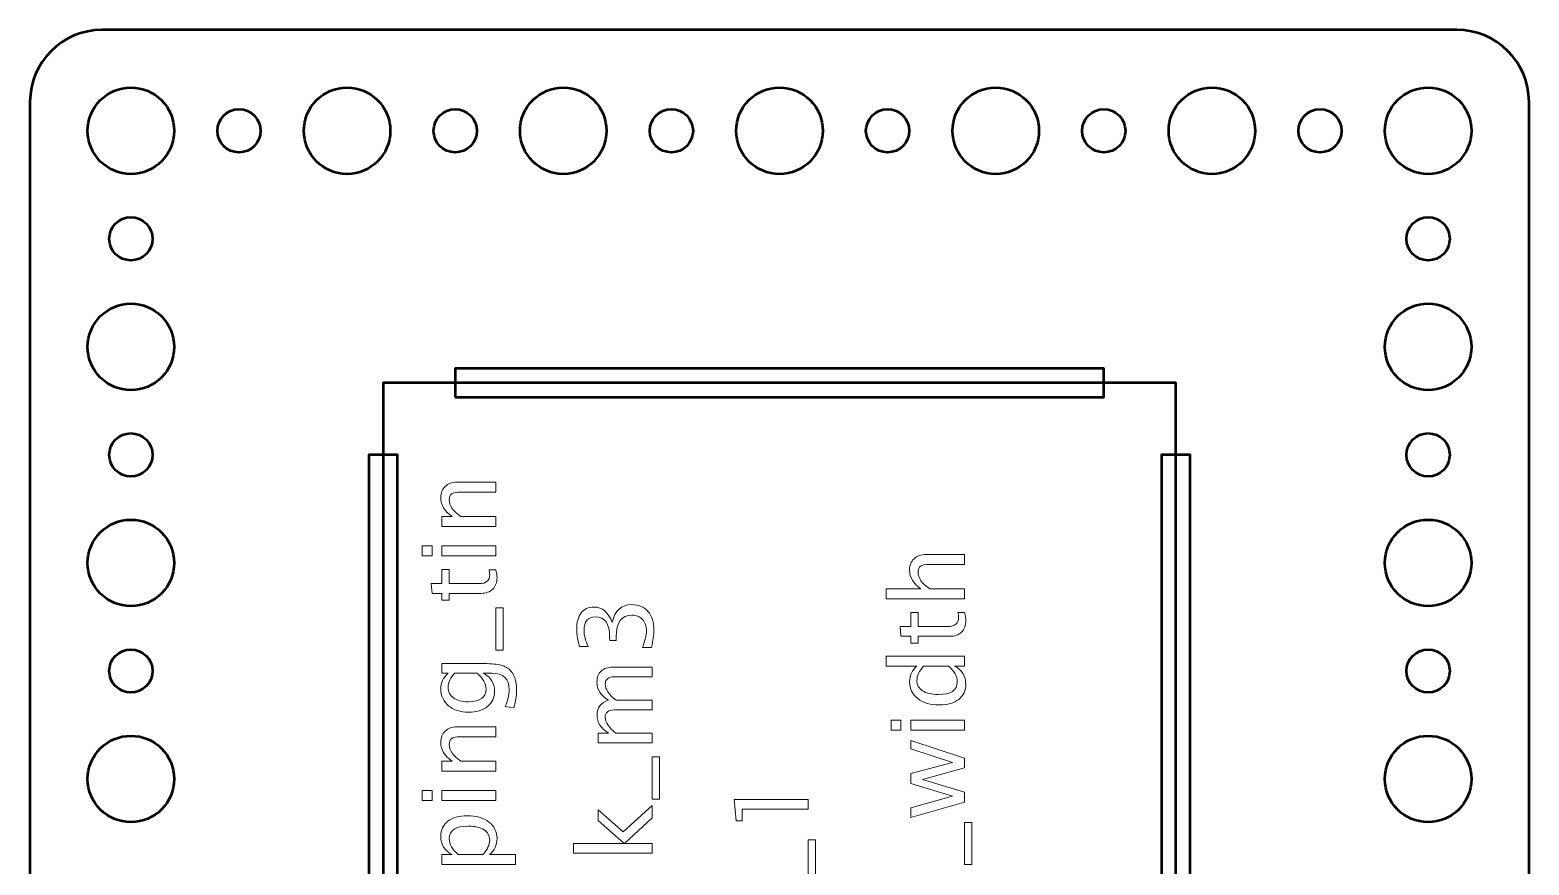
# Model space of a CAD drawing. Header units: centimetres. Extents: x -5.2 to 5.2, y -9.7 to 9.7.
# Drawn here: x -5.2 to 5.2, y 3.9 to 9.7 of the extents above; entities that cross this region are included whole.
import ezdxf

# ---------------------------------------------------------------- set-up
doc = ezdxf.new("R2010")
doc.units = ezdxf.units.CM
doc.header["$MEASUREMENT"] = 0
doc.layers.add('Layer 1', color=7, linetype='Continuous')

msp = doc.modelspace()

# ---------------------------------------------------------------- linework, layer by layer
at = {"layer": 'Layer 1', "color": 4, "lineweight": 53}
msp.add_lwpolyline([(-2.75001, -7.25002), (2.74999, -7.25002), (2.74999, 7.24998), (-2.75001, 7.24998), (-2.75001, -7.25002)], close=True, dxfattribs=at)
at = {"layer": 'Layer 1', "lineweight": 53}
for points in [[(-2.85, -6.75002), (-2.65, -6.75002), (-2.65, 6.74998), (-2.85, 6.74998), (-2.85, -6.75002)], [(2.65, -6.75002), (2.85, -6.75002), (2.85, 6.74998), (2.65, 6.74998), (2.65, -6.75002)]]:
    msp.add_lwpolyline(points, close=True, dxfattribs=at)
for centre, major_axis in [((-4.49999, 8.99999), (0, 0.30001)), ((-2.99999, 8.99999), (0, 0.30001)), ((-1.49999, 8.99999), (0, 0.30001)), ((0.00001, 8.99999), (0, 0.30001)), ((1.50001, 8.99999), (0, 0.30001)), ((3.00001, 8.99999), (0, 0.30001)), ((4.50001, 8.99999), (0, 0.30001)), ((-3.75, 9), (0, 0.15)), ((-2.25, 9), (0, 0.15)), ((-0.75, 9), (0, 0.15)), ((0.75, 9), (0, 0.15)), ((2.25, 9), (0, 0.15)), ((3.75, 9), (0, 0.15)), ((-4.5, 8.25), (0, 0.15)), ((4.5, 8.25), (0, 0.15)), ((-4.49999, 7.49999), (0, 0.30001)), ((4.50001, 7.49999), (0, 0.30001)), ((-4.5, 6.75), (0, 0.15)), ((4.5, 6.75), (0, 0.15)), ((-4.49999, 5.99999), (0, 0.30001)), ((4.50001, 5.99999), (0, 0.30001)), ((-4.5, 5.25), (0, 0.15)), ((4.5, 5.25), (0, 0.15)), ((-4.49999, 4.49999), (0, 0.30001)), ((4.50001, 4.49999), (0, 0.30001))]:
    msp.add_ellipse(centre, major_axis=major_axis, ratio=1, dxfattribs=at)
for points, knots in [([(-5.2, -9.2), (-5.2, -9.2), (-5.2, 9.2), (-5.2, 9.2), (-5.2, 9.2), (-5.2, 9.47614), (-4.97614, 9.7), (-4.7, 9.7), (-4.7, 9.7), (-4.7, 9.7), (4.7, 9.7), (4.7, 9.7), (4.7, 9.7), (4.97614, 9.7), (5.2, 9.47614), (5.2, 9.2), (5.2, 9.2), (5.2, 9.2), (5.2, -9.2), (5.2, -9.2), (5.2, -9.2), (5.2, -9.47614), (4.97614, -9.7), (4.7, -9.7), (4.7, -9.7), (4.7, -9.7), (-4.7, -9.7), (-4.7, -9.7), (-4.7, -9.7), (-4.97614, -9.7), (-5.2, -9.47614), (-5.2, -9.2)], [0, 0, 0, 0, 0.11111111, 0.11111111, 0.11111111, 0.11111111, 0.22222222, 0.22222222, 0.22222222, 0.22222222, 0.33333333, 0.33333333, 0.33333333, 0.33333333, 0.44444444, 0.44444444, 0.44444444, 0.44444444, 0.55555556, 0.55555556, 0.55555556, 0.55555556, 0.66666667, 0.66666667, 0.66666667, 0.66666667, 0.77777778, 0.77777778, 0.77777778, 0.77777778, 1, 1, 1, 1]), ([(-2.25, 7.15), (-2.25, 7.15), (-2.25, 7.35), (-2.25, 7.35), (-2.25, 7.35), (-2.25, 7.35), (2.25, 7.35), (2.25, 7.35), (2.25, 7.35), (2.25, 7.35), (2.25, 7.15), (2.25, 7.15), (2.25, 7.15), (2.25, 7.15), (-2.25, 7.15), (-2.25, 7.15)], [0, 0, 0, 0, 0.2, 0.2, 0.2, 0.2, 0.4, 0.4, 0.4, 0.4, 0.6, 0.6, 0.6, 0.6, 1, 1, 1, 1])]:
    msp.add_open_spline(points, degree=3, knots=knots, dxfattribs=at)
at = {"layer": 'Layer 1', "color": 5, "lineweight": 9}
for points, knots in [([(-1.96839, 6.25375), (-1.96839, 6.25375), (-2.34234, 6.25375), (-2.34234, 6.25375), (-2.34234, 6.25375), (-2.34234, 6.25375), (-2.34234, 6.32148), (-2.34234, 6.32148), (-2.34234, 6.32148), (-2.34234, 6.32148), (-2.27166, 6.32148), (-2.27166, 6.32148), (-2.27166, 6.32148), (-2.32399, 6.35734), (-2.3501, 6.40132), (-2.3501, 6.4533), (-2.3501, 6.4533), (-2.3501, 6.48599), (-2.33987, 6.51198), (-2.31929, 6.53115), (-2.31929, 6.53115), (-2.29883, 6.55031), (-2.27119, 6.55996), (-2.23662, 6.55996), (-2.23662, 6.55996), (-2.23662, 6.55996), (-1.96839, 6.55996), (-1.96839, 6.55996), (-1.96839, 6.55996), (-1.96839, 6.55996), (-1.96839, 6.49222), (-1.96839, 6.49222), (-1.96839, 6.49222), (-1.96839, 6.49222), (-2.21451, 6.49222), (-2.21451, 6.49222), (-2.21451, 6.49222), (-2.24226, 6.49222), (-2.26202, 6.48811), (-2.27378, 6.47999), (-2.27378, 6.47999), (-2.28566, 6.47176), (-2.29154, 6.45824), (-2.29154, 6.43931), (-2.29154, 6.43931), (-2.29154, 6.39768), (-2.26437, 6.3584), (-2.21004, 6.32148), (-2.21004, 6.32148), (-2.21004, 6.32148), (-1.96839, 6.32148), (-1.96839, 6.32148), (-1.96839, 6.32148), (-1.96839, 6.32148), (-1.96839, 6.25375), (-1.96839, 6.25375)], [0, 0, 0, 0, 0.06666667, 0.06666667, 0.06666667, 0.06666667, 0.13333333, 0.13333333, 0.13333333, 0.13333333, 0.2, 0.2, 0.2, 0.2, 0.26666667, 0.26666667, 0.26666667, 0.26666667, 0.33333333, 0.33333333, 0.33333333, 0.33333333, 0.4, 0.4, 0.4, 0.4, 0.46666667, 0.46666667, 0.46666667, 0.46666667, 0.53333333, 0.53333333, 0.53333333, 0.53333333, 0.6, 0.6, 0.6, 0.6, 0.66666667, 0.66666667, 0.66666667, 0.66666667, 0.73333333, 0.73333333, 0.73333333, 0.73333333, 0.8, 0.8, 0.8, 0.8, 0.86666667, 0.86666667, 0.86666667, 0.86666667, 1, 1, 1, 1]), ([(-2.41078, 6.04984), (-2.41078, 6.04984), (-2.47851, 6.04984), (-2.47851, 6.04984), (-2.47851, 6.04984), (-2.47851, 6.04984), (-2.47851, 6.11757), (-2.47851, 6.11757), (-2.47851, 6.11757), (-2.47851, 6.11757), (-2.41078, 6.11757), (-2.41078, 6.11757), (-2.41078, 6.11757), (-2.41078, 6.11757), (-2.41078, 6.04984), (-2.41078, 6.04984)], [0, 0, 0, 0, 0.2, 0.2, 0.2, 0.2, 0.4, 0.4, 0.4, 0.4, 0.6, 0.6, 0.6, 0.6, 1, 1, 1, 1]), ([(-1.96839, 6.04984), (-1.96839, 6.04984), (-2.34234, 6.04984), (-2.34234, 6.04984), (-2.34234, 6.04984), (-2.34234, 6.04984), (-2.34234, 6.11757), (-2.34234, 6.11757), (-2.34234, 6.11757), (-2.34234, 6.11757), (-1.96839, 6.11757), (-1.96839, 6.11757), (-1.96839, 6.11757), (-1.96839, 6.11757), (-1.96839, 6.04984), (-1.96839, 6.04984)], [0, 0, 0, 0, 0.2, 0.2, 0.2, 0.2, 0.4, 0.4, 0.4, 0.4, 0.6, 0.6, 0.6, 0.6, 1, 1, 1, 1]), ([(1.28424, 5.75162), (1.28424, 5.75162), (0.74025, 5.75162), (0.74025, 5.75162), (0.74025, 5.75162), (0.74025, 5.75162), (0.74025, 5.81935), (0.74025, 5.81935), (0.74025, 5.81935), (0.74025, 5.81935), (0.98097, 5.81935), (0.98097, 5.81935), (0.98097, 5.81935), (0.92864, 5.85521), (0.90253, 5.89919), (0.90253, 5.95117), (0.90253, 5.95117), (0.90253, 5.98386), (0.91276, 6.00985), (0.93334, 6.02902), (0.93334, 6.02902), (0.9538, 6.04818), (0.98144, 6.05783), (1.01601, 6.05783), (1.01601, 6.05783), (1.01601, 6.05783), (1.28424, 6.05783), (1.28424, 6.05783), (1.28424, 6.05783), (1.28424, 6.05783), (1.28424, 5.99009), (1.28424, 5.99009), (1.28424, 5.99009), (1.28424, 5.99009), (1.03812, 5.99009), (1.03812, 5.99009), (1.03812, 5.99009), (1.01037, 5.99009), (0.99061, 5.98598), (0.97885, 5.97786), (0.97885, 5.97786), (0.96697, 5.96963), (0.96109, 5.95611), (0.96109, 5.93718), (0.96109, 5.93718), (0.96109, 5.89555), (0.98826, 5.85627), (1.04259, 5.81935), (1.04259, 5.81935), (1.04259, 5.81935), (1.28424, 5.81935), (1.28424, 5.81935), (1.28424, 5.81935), (1.28424, 5.81935), (1.28424, 5.75162), (1.28424, 5.75162)], [0, 0, 0, 0, 0.06666667, 0.06666667, 0.06666667, 0.06666667, 0.13333333, 0.13333333, 0.13333333, 0.13333333, 0.2, 0.2, 0.2, 0.2, 0.26666667, 0.26666667, 0.26666667, 0.26666667, 0.33333333, 0.33333333, 0.33333333, 0.33333333, 0.4, 0.4, 0.4, 0.4, 0.46666667, 0.46666667, 0.46666667, 0.46666667, 0.53333333, 0.53333333, 0.53333333, 0.53333333, 0.6, 0.6, 0.6, 0.6, 0.66666667, 0.66666667, 0.66666667, 0.66666667, 0.73333333, 0.73333333, 0.73333333, 0.73333333, 0.8, 0.8, 0.8, 0.8, 0.86666667, 0.86666667, 0.86666667, 0.86666667, 1, 1, 1, 1]), ([(-1.96851, 5.95318), (-1.96275, 5.93225), (-1.95992, 5.91402), (-1.95992, 5.89862), (-1.95992, 5.89862), (-1.95992, 5.86405), (-1.9698, 5.83712), (-1.98956, 5.81783), (-1.98956, 5.81783), (-2.00931, 5.79844), (-2.03671, 5.7888), (-2.07187, 5.7888), (-2.07187, 5.7888), (-2.07187, 5.7888), (-2.29154, 5.7888), (-2.29154, 5.7888), (-2.29154, 5.7888), (-2.29154, 5.7888), (-2.29154, 5.74199), (-2.29154, 5.74199), (-2.29154, 5.74199), (-2.29154, 5.74199), (-2.34234, 5.74199), (-2.34234, 5.74199), (-2.34234, 5.74199), (-2.34234, 5.74199), (-2.34234, 5.7888), (-2.34234, 5.7888), (-2.34234, 5.7888), (-2.34234, 5.7888), (-2.40995, 5.7888), (-2.40995, 5.7888), (-2.40995, 5.7888), (-2.40995, 5.7888), (-2.41642, 5.85652), (-2.41642, 5.85652), (-2.41642, 5.85652), (-2.41642, 5.85652), (-2.34234, 5.85652), (-2.34234, 5.85652), (-2.34234, 5.85652), (-2.34234, 5.85652), (-2.34234, 5.95459), (-2.34234, 5.95459), (-2.34234, 5.95459), (-2.34234, 5.95459), (-2.29154, 5.95459), (-2.29154, 5.95459), (-2.29154, 5.95459), (-2.29154, 5.95459), (-2.29154, 5.85652), (-2.29154, 5.85652), (-2.29154, 5.85652), (-2.29154, 5.85652), (-2.0841, 5.85652), (-2.0841, 5.85652), (-2.0841, 5.85652), (-2.03518, 5.85652), (-2.01072, 5.8778), (-2.01072, 5.92026), (-2.01072, 5.92026), (-2.01072, 5.92931), (-2.01225, 5.94025), (-2.01519, 5.95318), (-2.01519, 5.95318), (-2.01519, 5.95318), (-1.96851, 5.95318), (-1.96851, 5.95318)], [0, 0, 0, 0, 0.05555556, 0.05555556, 0.05555556, 0.05555556, 0.11111111, 0.11111111, 0.11111111, 0.11111111, 0.16666667, 0.16666667, 0.16666667, 0.16666667, 0.22222222, 0.22222222, 0.22222222, 0.22222222, 0.27777778, 0.27777778, 0.27777778, 0.27777778, 0.33333333, 0.33333333, 0.33333333, 0.33333333, 0.38888889, 0.38888889, 0.38888889, 0.38888889, 0.44444444, 0.44444444, 0.44444444, 0.44444444, 0.5, 0.5, 0.5, 0.5, 0.55555556, 0.55555556, 0.55555556, 0.55555556, 0.61111111, 0.61111111, 0.61111111, 0.61111111, 0.66666667, 0.66666667, 0.66666667, 0.66666667, 0.72222222, 0.72222222, 0.72222222, 0.72222222, 0.77777778, 0.77777778, 0.77777778, 0.77777778, 0.83333333, 0.83333333, 0.83333333, 0.83333333, 0.88888889, 0.88888889, 0.88888889, 0.88888889, 1, 1, 1, 1]), ([(-1.91759, 5.39509), (-1.91759, 5.39509), (-1.96839, 5.39509), (-1.96839, 5.39509), (-1.96839, 5.39509), (-1.96839, 5.39509), (-1.96839, 5.6886), (-1.96839, 5.6886), (-1.96839, 5.6886), (-1.96839, 5.6886), (-1.91759, 5.6886), (-1.91759, 5.6886), (-1.91759, 5.6886), (-1.91759, 5.6886), (-1.91759, 5.39509), (-1.91759, 5.39509)], [0, 0, 0, 0, 0.2, 0.2, 0.2, 0.2, 0.4, 0.4, 0.4, 0.4, 0.6, 0.6, 0.6, 0.6, 1, 1, 1, 1]), ([(-0.88771, 5.41337), (-0.88771, 5.41337), (-0.95121, 5.41337), (-0.95121, 5.41337), (-0.95121, 5.41337), (-0.93192, 5.46181), (-0.92228, 5.49979), (-0.92228, 5.52766), (-0.92228, 5.52766), (-0.92228, 5.56047), (-0.93169, 5.58692), (-0.95062, 5.60727), (-0.95062, 5.60727), (-0.96955, 5.62761), (-0.99425, 5.63773), (-1.02459, 5.63773), (-1.02459, 5.63773), (-1.09655, 5.63773), (-1.13254, 5.58763), (-1.13254, 5.48744), (-1.13254, 5.48744), (-1.13254, 5.48744), (-1.13254, 5.46063), (-1.13254, 5.46063), (-1.13254, 5.46063), (-1.13254, 5.46063), (-1.17805, 5.46063), (-1.17805, 5.46063), (-1.17805, 5.46063), (-1.17805, 5.46063), (-1.1784, 5.48438), (-1.1784, 5.48438), (-1.1784, 5.48438), (-1.1784, 5.57858), (-1.21156, 5.62573), (-1.278, 5.62573), (-1.278, 5.62573), (-1.33009, 5.62573), (-1.3562, 5.59445), (-1.3562, 5.53201), (-1.3562, 5.53201), (-1.3562, 5.49849), (-1.34656, 5.46134), (-1.32727, 5.42042), (-1.32727, 5.42042), (-1.32727, 5.42042), (-1.38654, 5.42042), (-1.38654, 5.42042), (-1.38654, 5.42042), (-1.40018, 5.46051), (-1.407, 5.4992), (-1.407, 5.53636), (-1.407, 5.53636), (-1.407, 5.58692), (-1.39689, 5.62585), (-1.37666, 5.65289), (-1.37666, 5.65289), (-1.35655, 5.67994), (-1.32727, 5.69346), (-1.28894, 5.69346), (-1.28894, 5.69346), (-1.22908, 5.69346), (-1.18639, 5.65807), (-1.16099, 5.58716), (-1.16099, 5.58716), (-1.14183, 5.66936), (-1.09679, 5.7104), (-1.02564, 5.7104), (-1.02564, 5.7104), (-0.97767, 5.7104), (-0.93992, 5.69452), (-0.91252, 5.66289), (-0.91252, 5.66289), (-0.88512, 5.63126), (-0.87148, 5.58775), (-0.87148, 5.53248), (-0.87148, 5.53248), (-0.87148, 5.50096), (-0.87689, 5.46134), (-0.88771, 5.41337)], [0, 0, 0, 0, 0.04761905, 0.04761905, 0.04761905, 0.04761905, 0.0952381, 0.0952381, 0.0952381, 0.0952381, 0.14285714, 0.14285714, 0.14285714, 0.14285714, 0.19047619, 0.19047619, 0.19047619, 0.19047619, 0.23809524, 0.23809524, 0.23809524, 0.23809524, 0.28571429, 0.28571429, 0.28571429, 0.28571429, 0.33333333, 0.33333333, 0.33333333, 0.33333333, 0.38095238, 0.38095238, 0.38095238, 0.38095238, 0.42857143, 0.42857143, 0.42857143, 0.42857143, 0.47619048, 0.47619048, 0.47619048, 0.47619048, 0.52380952, 0.52380952, 0.52380952, 0.52380952, 0.57142857, 0.57142857, 0.57142857, 0.57142857, 0.61904762, 0.61904762, 0.61904762, 0.61904762, 0.66666667, 0.66666667, 0.66666667, 0.66666667, 0.71428571, 0.71428571, 0.71428571, 0.71428571, 0.76190476, 0.76190476, 0.76190476, 0.76190476, 0.80952381, 0.80952381, 0.80952381, 0.80952381, 0.85714286, 0.85714286, 0.85714286, 0.85714286, 0.9047619, 0.9047619, 0.9047619, 0.9047619, 1, 1, 1, 1]), ([(1.28412, 5.65495), (1.28988, 5.63402), (1.29271, 5.61579), (1.29271, 5.60039), (1.29271, 5.60039), (1.29271, 5.56582), (1.28283, 5.53889), (1.26307, 5.5196), (1.26307, 5.5196), (1.24332, 5.50021), (1.21592, 5.49057), (1.18076, 5.49057), (1.18076, 5.49057), (1.18076, 5.49057), (0.96109, 5.49057), (0.96109, 5.49057), (0.96109, 5.49057), (0.96109, 5.49057), (0.96109, 5.44376), (0.96109, 5.44376), (0.96109, 5.44376), (0.96109, 5.44376), (0.91029, 5.44376), (0.91029, 5.44376), (0.91029, 5.44376), (0.91029, 5.44376), (0.91029, 5.49057), (0.91029, 5.49057), (0.91029, 5.49057), (0.91029, 5.49057), (0.84268, 5.49057), (0.84268, 5.49057), (0.84268, 5.49057), (0.84268, 5.49057), (0.83621, 5.55829), (0.83621, 5.55829), (0.83621, 5.55829), (0.83621, 5.55829), (0.91029, 5.55829), (0.91029, 5.55829), (0.91029, 5.55829), (0.91029, 5.55829), (0.91029, 5.65636), (0.91029, 5.65636), (0.91029, 5.65636), (0.91029, 5.65636), (0.96109, 5.65636), (0.96109, 5.65636), (0.96109, 5.65636), (0.96109, 5.65636), (0.96109, 5.55829), (0.96109, 5.55829), (0.96109, 5.55829), (0.96109, 5.55829), (1.16853, 5.55829), (1.16853, 5.55829), (1.16853, 5.55829), (1.21745, 5.55829), (1.24191, 5.57957), (1.24191, 5.62203), (1.24191, 5.62203), (1.24191, 5.63108), (1.24038, 5.64202), (1.23744, 5.65495), (1.23744, 5.65495), (1.23744, 5.65495), (1.28412, 5.65495), (1.28412, 5.65495)], [0, 0, 0, 0, 0.05555556, 0.05555556, 0.05555556, 0.05555556, 0.11111111, 0.11111111, 0.11111111, 0.11111111, 0.16666667, 0.16666667, 0.16666667, 0.16666667, 0.22222222, 0.22222222, 0.22222222, 0.22222222, 0.27777778, 0.27777778, 0.27777778, 0.27777778, 0.33333333, 0.33333333, 0.33333333, 0.33333333, 0.38888889, 0.38888889, 0.38888889, 0.38888889, 0.44444444, 0.44444444, 0.44444444, 0.44444444, 0.5, 0.5, 0.5, 0.5, 0.55555556, 0.55555556, 0.55555556, 0.55555556, 0.61111111, 0.61111111, 0.61111111, 0.61111111, 0.66666667, 0.66666667, 0.66666667, 0.66666667, 0.72222222, 0.72222222, 0.72222222, 0.72222222, 0.77777778, 0.77777778, 0.77777778, 0.77777778, 0.83333333, 0.83333333, 0.83333333, 0.83333333, 0.88888889, 0.88888889, 0.88888889, 0.88888889, 1, 1, 1, 1]), ([(1.28424, 5.2843), (1.28424, 5.2843), (1.21404, 5.2843), (1.21404, 5.2843), (1.21404, 5.2843), (1.26648, 5.25667), (1.29271, 5.21504), (1.29271, 5.15942), (1.29271, 5.15942), (1.29271, 5.11426), (1.27636, 5.07875), (1.24355, 5.05289), (1.24355, 5.05289), (1.21074, 5.02702), (1.16594, 5.01408), (1.10914, 5.01408), (1.10914, 5.01408), (1.04705, 5.01408), (0.99708, 5.02878), (0.95921, 5.05806), (0.95921, 5.05806), (0.92146, 5.08745), (0.90253, 5.12602), (0.90253, 5.17388), (0.90253, 5.17388), (0.90253, 5.21821), (0.91947, 5.25514), (0.95345, 5.2843), (0.95345, 5.2843), (0.95345, 5.2843), (0.74025, 5.2843), (0.74025, 5.2843), (0.74025, 5.2843), (0.74025, 5.2843), (0.74025, 5.35203), (0.74025, 5.35203), (0.74025, 5.35203), (0.74025, 5.35203), (1.28424, 5.35203), (1.28424, 5.35203), (1.28424, 5.35203), (1.28424, 5.35203), (1.28424, 5.2843), (1.28424, 5.2843)], [0, 0, 0, 0, 0.08333333, 0.08333333, 0.08333333, 0.08333333, 0.16666667, 0.16666667, 0.16666667, 0.16666667, 0.25, 0.25, 0.25, 0.25, 0.33333333, 0.33333333, 0.33333333, 0.33333333, 0.41666667, 0.41666667, 0.41666667, 0.41666667, 0.5, 0.5, 0.5, 0.5, 0.58333333, 0.58333333, 0.58333333, 0.58333333, 0.66666667, 0.66666667, 0.66666667, 0.66666667, 0.75, 0.75, 0.75, 0.75, 0.83333333, 0.83333333, 0.83333333, 0.83333333, 1, 1, 1, 1]), ([(-1.84421, 4.99468), (-1.84421, 4.99468), (-1.90277, 5.00268), (-1.90277, 5.00268), (-1.90277, 5.00268), (-1.88443, 5.04195), (-1.87526, 5.08087), (-1.87526, 5.11932), (-1.87526, 5.11932), (-1.87526, 5.19564), (-1.91571, 5.23386), (-1.99649, 5.23386), (-1.99649, 5.23386), (-1.99649, 5.23386), (-2.05529, 5.23386), (-2.05529, 5.23386), (-2.05529, 5.23386), (-2.03048, 5.2221), (-2.01131, 5.2054), (-1.99755, 5.18365), (-1.99755, 5.18365), (-1.98379, 5.16189), (-1.97686, 5.13767), (-1.97686, 5.11097), (-1.97686, 5.11097), (-1.97686, 5.0657), (-1.99308, 5.02984), (-2.02554, 5.00339), (-2.02554, 5.00339), (-2.058, 4.97693), (-2.10198, 4.96364), (-2.15748, 4.96364), (-2.15748, 4.96364), (-2.21428, 4.96364), (-2.26061, 4.97869), (-2.29648, 5.0088), (-2.29648, 5.0088), (-2.33222, 5.03901), (-2.3501, 5.07793), (-2.3501, 5.12579), (-2.3501, 5.12579), (-2.3501, 5.16765), (-2.33316, 5.20376), (-2.29918, 5.23386), (-2.29918, 5.23386), (-2.29918, 5.23386), (-2.34234, 5.23386), (-2.34234, 5.23386), (-2.34234, 5.23386), (-2.34234, 5.23386), (-2.34234, 5.30159), (-2.34234, 5.30159), (-2.34234, 5.30159), (-2.34234, 5.30159), (-2.07046, 5.30159), (-2.07046, 5.30159), (-2.07046, 5.30159), (-2.01202, 5.30159), (-1.96874, 5.29854), (-1.94064, 5.29242), (-1.94064, 5.29242), (-1.91253, 5.28642), (-1.88948, 5.2749), (-1.87161, 5.2582), (-1.87161, 5.2582), (-1.84021, 5.22857), (-1.82446, 5.18224), (-1.82446, 5.11932), (-1.82446, 5.11932), (-1.82446, 5.07617), (-1.83104, 5.03466), (-1.84421, 4.99468)], [0, 0, 0, 0, 0.05263158, 0.05263158, 0.05263158, 0.05263158, 0.10526316, 0.10526316, 0.10526316, 0.10526316, 0.15789474, 0.15789474, 0.15789474, 0.15789474, 0.21052632, 0.21052632, 0.21052632, 0.21052632, 0.26315789, 0.26315789, 0.26315789, 0.26315789, 0.31578947, 0.31578947, 0.31578947, 0.31578947, 0.36842105, 0.36842105, 0.36842105, 0.36842105, 0.42105263, 0.42105263, 0.42105263, 0.42105263, 0.47368421, 0.47368421, 0.47368421, 0.47368421, 0.52631579, 0.52631579, 0.52631579, 0.52631579, 0.57894737, 0.57894737, 0.57894737, 0.57894737, 0.63157895, 0.63157895, 0.63157895, 0.63157895, 0.68421053, 0.68421053, 0.68421053, 0.68421053, 0.73684211, 0.73684211, 0.73684211, 0.73684211, 0.78947368, 0.78947368, 0.78947368, 0.78947368, 0.84210526, 0.84210526, 0.84210526, 0.84210526, 0.89473684, 0.89473684, 0.89473684, 0.89473684, 1, 1, 1, 1]), ([(-2.09774, 5.23386), (-2.09774, 5.23386), (-2.25285, 5.23386), (-2.25285, 5.23386), (-2.25285, 5.23386), (-2.28378, 5.20399), (-2.2993, 5.17142), (-2.2993, 5.13626), (-2.2993, 5.13626), (-2.2993, 5.10498), (-2.28683, 5.08052), (-2.26179, 5.06288), (-2.26179, 5.06288), (-2.23686, 5.04512), (-2.20217, 5.0363), (-2.15795, 5.0363), (-2.15795, 5.0363), (-2.07669, 5.0363), (-2.03612, 5.06511), (-2.03612, 5.12285), (-2.03612, 5.12285), (-2.03612, 5.16213), (-2.0567, 5.19917), (-2.09774, 5.23386)], [0, 0, 0, 0, 0.14285714, 0.14285714, 0.14285714, 0.14285714, 0.28571429, 0.28571429, 0.28571429, 0.28571429, 0.42857143, 0.42857143, 0.42857143, 0.42857143, 0.57142857, 0.57142857, 0.57142857, 0.57142857, 0.71428571, 0.71428571, 0.71428571, 0.71428571, 1, 1, 1, 1]), ([(-0.88418, 4.75037), (-0.88418, 4.75037), (-1.25813, 4.75037), (-1.25813, 4.75037), (-1.25813, 4.75037), (-1.25813, 4.75037), (-1.25813, 4.8181), (-1.25813, 4.8181), (-1.25813, 4.8181), (-1.25813, 4.8181), (-1.18745, 4.8181), (-1.18745, 4.8181), (-1.18745, 4.8181), (-1.23978, 4.85114), (-1.26589, 4.89347), (-1.26589, 4.94533), (-1.26589, 4.94533), (-1.26589, 4.99531), (-1.23978, 5.0293), (-1.18745, 5.0474), (-1.18745, 5.0474), (-1.24025, 5.07951), (-1.26659, 5.12137), (-1.26659, 5.17276), (-1.26659, 5.17276), (-1.26659, 5.20557), (-1.25695, 5.23109), (-1.23755, 5.24931), (-1.23755, 5.24931), (-1.21815, 5.26754), (-1.19098, 5.27671), (-1.15606, 5.27671), (-1.15606, 5.27671), (-1.15606, 5.27671), (-0.88418, 5.27671), (-0.88418, 5.27671), (-0.88418, 5.27671), (-0.88418, 5.27671), (-0.88418, 5.20898), (-0.88418, 5.20898), (-0.88418, 5.20898), (-0.88418, 5.20898), (-1.14488, 5.20898), (-1.14488, 5.20898), (-1.14488, 5.20898), (-1.18745, 5.20898), (-1.20874, 5.19204), (-1.20874, 5.15818), (-1.20874, 5.15818), (-1.20874, 5.12302), (-1.18393, 5.08609), (-1.13418, 5.0474), (-1.13418, 5.0474), (-1.13418, 5.0474), (-0.88418, 5.0474), (-0.88418, 5.0474), (-0.88418, 5.0474), (-0.88418, 5.0474), (-0.88418, 4.97967), (-0.88418, 4.97967), (-0.88418, 4.97967), (-0.88418, 4.97967), (-1.14512, 4.97967), (-1.14512, 4.97967), (-1.14512, 4.97967), (-1.18804, 4.97967), (-1.20944, 4.9625), (-1.20944, 4.92805), (-1.20944, 4.92805), (-1.20944, 4.89383), (-1.18451, 4.85714), (-1.13454, 4.8181), (-1.13454, 4.8181), (-1.13454, 4.8181), (-0.88418, 4.8181), (-0.88418, 4.8181), (-0.88418, 4.8181), (-0.88418, 4.8181), (-0.88418, 4.75037), (-0.88418, 4.75037)], [0, 0, 0, 0, 0.04761905, 0.04761905, 0.04761905, 0.04761905, 0.0952381, 0.0952381, 0.0952381, 0.0952381, 0.14285714, 0.14285714, 0.14285714, 0.14285714, 0.19047619, 0.19047619, 0.19047619, 0.19047619, 0.23809524, 0.23809524, 0.23809524, 0.23809524, 0.28571429, 0.28571429, 0.28571429, 0.28571429, 0.33333333, 0.33333333, 0.33333333, 0.33333333, 0.38095238, 0.38095238, 0.38095238, 0.38095238, 0.42857143, 0.42857143, 0.42857143, 0.42857143, 0.47619048, 0.47619048, 0.47619048, 0.47619048, 0.52380952, 0.52380952, 0.52380952, 0.52380952, 0.57142857, 0.57142857, 0.57142857, 0.57142857, 0.61904762, 0.61904762, 0.61904762, 0.61904762, 0.66666667, 0.66666667, 0.66666667, 0.66666667, 0.71428571, 0.71428571, 0.71428571, 0.71428571, 0.76190476, 0.76190476, 0.76190476, 0.76190476, 0.80952381, 0.80952381, 0.80952381, 0.80952381, 0.85714286, 0.85714286, 0.85714286, 0.85714286, 0.9047619, 0.9047619, 0.9047619, 0.9047619, 1, 1, 1, 1]), ([(0.99978, 5.2843), (0.96885, 5.24914), (0.95333, 5.21586), (0.95333, 5.18435), (0.95333, 5.18435), (0.95333, 5.1533), (0.96627, 5.12931), (0.99226, 5.11226), (0.99226, 5.11226), (1.01813, 5.09521), (1.05482, 5.08674), (1.10232, 5.08674), (1.10232, 5.08674), (1.18969, 5.08674), (1.23344, 5.11567), (1.23344, 5.17364), (1.23344, 5.17364), (1.23344, 5.21127), (1.21286, 5.2482), (1.17182, 5.2843), (1.17182, 5.2843), (1.17182, 5.2843), (0.99978, 5.2843), (0.99978, 5.2843)], [0, 0, 0, 0, 0.14285714, 0.14285714, 0.14285714, 0.14285714, 0.28571429, 0.28571429, 0.28571429, 0.28571429, 0.42857143, 0.42857143, 0.42857143, 0.42857143, 0.57142857, 0.57142857, 0.57142857, 0.57142857, 0.71428571, 0.71428571, 0.71428571, 0.71428571, 1, 1, 1, 1]), ([(0.84185, 4.8398), (0.84185, 4.8398), (0.77412, 4.8398), (0.77412, 4.8398), (0.77412, 4.8398), (0.77412, 4.8398), (0.77412, 4.90753), (0.77412, 4.90753), (0.77412, 4.90753), (0.77412, 4.90753), (0.84185, 4.90753), (0.84185, 4.90753), (0.84185, 4.90753), (0.84185, 4.90753), (0.84185, 4.8398), (0.84185, 4.8398)], [0, 0, 0, 0, 0.2, 0.2, 0.2, 0.2, 0.4, 0.4, 0.4, 0.4, 0.6, 0.6, 0.6, 0.6, 1, 1, 1, 1]), ([(1.28424, 4.8398), (1.28424, 4.8398), (0.91029, 4.8398), (0.91029, 4.8398), (0.91029, 4.8398), (0.91029, 4.8398), (0.91029, 4.90753), (0.91029, 4.90753), (0.91029, 4.90753), (0.91029, 4.90753), (1.28424, 4.90753), (1.28424, 4.90753), (1.28424, 4.90753), (1.28424, 4.90753), (1.28424, 4.8398), (1.28424, 4.8398)], [0, 0, 0, 0, 0.2, 0.2, 0.2, 0.2, 0.4, 0.4, 0.4, 0.4, 0.6, 0.6, 0.6, 0.6, 1, 1, 1, 1]), ([(-1.96839, 4.55535), (-1.96839, 4.55535), (-2.34234, 4.55535), (-2.34234, 4.55535), (-2.34234, 4.55535), (-2.34234, 4.55535), (-2.34234, 4.62308), (-2.34234, 4.62308), (-2.34234, 4.62308), (-2.34234, 4.62308), (-2.27166, 4.62308), (-2.27166, 4.62308), (-2.27166, 4.62308), (-2.32399, 4.65894), (-2.3501, 4.70292), (-2.3501, 4.7549), (-2.3501, 4.7549), (-2.3501, 4.78759), (-2.33987, 4.81358), (-2.31929, 4.83275), (-2.31929, 4.83275), (-2.29883, 4.85191), (-2.27119, 4.86156), (-2.23662, 4.86156), (-2.23662, 4.86156), (-2.23662, 4.86156), (-1.96839, 4.86156), (-1.96839, 4.86156), (-1.96839, 4.86156), (-1.96839, 4.86156), (-1.96839, 4.79382), (-1.96839, 4.79382), (-1.96839, 4.79382), (-1.96839, 4.79382), (-2.21451, 4.79382), (-2.21451, 4.79382), (-2.21451, 4.79382), (-2.24226, 4.79382), (-2.26202, 4.78971), (-2.27378, 4.78159), (-2.27378, 4.78159), (-2.28566, 4.77336), (-2.29154, 4.75984), (-2.29154, 4.74091), (-2.29154, 4.74091), (-2.29154, 4.69928), (-2.26437, 4.66), (-2.21004, 4.62308), (-2.21004, 4.62308), (-2.21004, 4.62308), (-1.96839, 4.62308), (-1.96839, 4.62308), (-1.96839, 4.62308), (-1.96839, 4.62308), (-1.96839, 4.55535), (-1.96839, 4.55535)], [0, 0, 0, 0, 0.06666667, 0.06666667, 0.06666667, 0.06666667, 0.13333333, 0.13333333, 0.13333333, 0.13333333, 0.2, 0.2, 0.2, 0.2, 0.26666667, 0.26666667, 0.26666667, 0.26666667, 0.33333333, 0.33333333, 0.33333333, 0.33333333, 0.4, 0.4, 0.4, 0.4, 0.46666667, 0.46666667, 0.46666667, 0.46666667, 0.53333333, 0.53333333, 0.53333333, 0.53333333, 0.6, 0.6, 0.6, 0.6, 0.66666667, 0.66666667, 0.66666667, 0.66666667, 0.73333333, 0.73333333, 0.73333333, 0.73333333, 0.8, 0.8, 0.8, 0.8, 0.86666667, 0.86666667, 0.86666667, 0.86666667, 1, 1, 1, 1]), ([(1.28424, 4.33991), (1.28424, 4.33991), (0.91029, 4.23267), (0.91029, 4.23267), (0.91029, 4.23267), (0.91029, 4.23267), (0.91029, 4.29876), (0.91029, 4.29876), (0.91029, 4.29876), (0.91029, 4.29876), (1.20063, 4.38095), (1.20063, 4.38095), (1.20063, 4.38095), (1.20063, 4.38095), (0.91029, 4.46961), (0.91029, 4.46961), (0.91029, 4.46961), (0.91029, 4.46961), (0.91029, 4.53735), (0.91029, 4.53735), (0.91029, 4.53735), (0.91029, 4.53735), (1.20016, 4.61531), (1.20016, 4.61531), (1.20016, 4.61531), (1.20016, 4.61531), (0.91029, 4.70962), (0.91029, 4.70962), (0.91029, 4.70962), (0.91029, 4.70962), (0.91029, 4.76748), (0.91029, 4.76748), (0.91029, 4.76748), (0.91029, 4.76748), (1.28424, 4.64542), (1.28424, 4.64542), (1.28424, 4.64542), (1.28424, 4.64542), (1.28424, 4.57768), (1.28424, 4.57768), (1.28424, 4.57768), (1.28424, 4.57768), (0.99261, 4.49748), (0.99261, 4.49748), (0.99261, 4.49748), (0.99261, 4.49748), (1.28424, 4.40764), (1.28424, 4.40764), (1.28424, 4.40764), (1.28424, 4.40764), (1.28424, 4.33991), (1.28424, 4.33991)], [0, 0, 0, 0, 0.07142857, 0.07142857, 0.07142857, 0.07142857, 0.14285714, 0.14285714, 0.14285714, 0.14285714, 0.21428571, 0.21428571, 0.21428571, 0.21428571, 0.28571429, 0.28571429, 0.28571429, 0.28571429, 0.35714286, 0.35714286, 0.35714286, 0.35714286, 0.42857143, 0.42857143, 0.42857143, 0.42857143, 0.5, 0.5, 0.5, 0.5, 0.57142857, 0.57142857, 0.57142857, 0.57142857, 0.64285714, 0.64285714, 0.64285714, 0.64285714, 0.71428571, 0.71428571, 0.71428571, 0.71428571, 0.78571429, 0.78571429, 0.78571429, 0.78571429, 0.85714286, 0.85714286, 0.85714286, 0.85714286, 1, 1, 1, 1]), ([(-0.83338, 4.35949), (-0.83338, 4.35949), (-0.88418, 4.35949), (-0.88418, 4.35949), (-0.88418, 4.35949), (-0.88418, 4.35949), (-0.88418, 4.653), (-0.88418, 4.653), (-0.88418, 4.653), (-0.88418, 4.653), (-0.83338, 4.653), (-0.83338, 4.653), (-0.83338, 4.653), (-0.83338, 4.653), (-0.83338, 4.35949), (-0.83338, 4.35949)], [0, 0, 0, 0, 0.2, 0.2, 0.2, 0.2, 0.4, 0.4, 0.4, 0.4, 0.6, 0.6, 0.6, 0.6, 1, 1, 1, 1]), ([(-2.41078, 4.35144), (-2.41078, 4.35144), (-2.47851, 4.35144), (-2.47851, 4.35144), (-2.47851, 4.35144), (-2.47851, 4.35144), (-2.47851, 4.41917), (-2.47851, 4.41917), (-2.47851, 4.41917), (-2.47851, 4.41917), (-2.41078, 4.41917), (-2.41078, 4.41917), (-2.41078, 4.41917), (-2.41078, 4.41917), (-2.41078, 4.35144), (-2.41078, 4.35144)], [0, 0, 0, 0, 0.2, 0.2, 0.2, 0.2, 0.4, 0.4, 0.4, 0.4, 0.6, 0.6, 0.6, 0.6, 1, 1, 1, 1]), ([(-1.96839, 4.35144), (-1.96839, 4.35144), (-2.34234, 4.35144), (-2.34234, 4.35144), (-2.34234, 4.35144), (-2.34234, 4.35144), (-2.34234, 4.41917), (-2.34234, 4.41917), (-2.34234, 4.41917), (-2.34234, 4.41917), (-1.96839, 4.41917), (-1.96839, 4.41917), (-1.96839, 4.41917), (-1.96839, 4.41917), (-1.96839, 4.35144), (-1.96839, 4.35144)], [0, 0, 0, 0, 0.2, 0.2, 0.2, 0.2, 0.4, 0.4, 0.4, 0.4, 0.6, 0.6, 0.6, 0.6, 1, 1, 1, 1]), ([(-0.88418, 3.9852), (-0.88418, 3.9852), (-1.42817, 3.9852), (-1.42817, 3.9852), (-1.42817, 3.9852), (-1.42817, 3.9852), (-1.42817, 4.05293), (-1.42817, 4.05293), (-1.42817, 4.05293), (-1.42817, 4.05293), (-1.07668, 4.05293), (-1.07668, 4.05293), (-1.07668, 4.05293), (-1.07668, 4.05293), (-1.25813, 4.21168), (-1.25813, 4.21168), (-1.25813, 4.21168), (-1.25813, 4.21168), (-1.25813, 4.28482), (-1.25813, 4.28482), (-1.25813, 4.28482), (-1.25813, 4.28482), (-1.08362, 4.13313), (-1.08362, 4.13313), (-1.08362, 4.13313), (-1.08362, 4.13313), (-0.88418, 4.31657), (-0.88418, 4.31657), (-0.88418, 4.31657), (-0.88418, 4.31657), (-0.88418, 4.22932), (-0.88418, 4.22932), (-0.88418, 4.22932), (-0.88418, 4.22932), (-1.07597, 4.05293), (-1.07597, 4.05293), (-1.07597, 4.05293), (-1.07597, 4.05293), (-0.88418, 4.05293), (-0.88418, 4.05293), (-0.88418, 4.05293), (-0.88418, 4.05293), (-0.88418, 3.9852), (-0.88418, 3.9852)], [0, 0, 0, 0, 0.08333333, 0.08333333, 0.08333333, 0.08333333, 0.16666667, 0.16666667, 0.16666667, 0.16666667, 0.25, 0.25, 0.25, 0.25, 0.33333333, 0.33333333, 0.33333333, 0.33333333, 0.41666667, 0.41666667, 0.41666667, 0.41666667, 0.5, 0.5, 0.5, 0.5, 0.58333333, 0.58333333, 0.58333333, 0.58333333, 0.66666667, 0.66666667, 0.66666667, 0.66666667, 0.75, 0.75, 0.75, 0.75, 0.83333333, 0.83333333, 0.83333333, 0.83333333, 1, 1, 1, 1]), ([(0.20003, 4.29106), (0.20003, 4.29106), (-0.25929, 4.29106), (-0.25929, 4.29106), (-0.25929, 4.29106), (-0.25929, 4.29106), (-0.25929, 4.20992), (-0.25929, 4.20992), (-0.25929, 4.20992), (-0.25929, 4.20992), (-0.30162, 4.20992), (-0.30162, 4.20992), (-0.30162, 4.20992), (-0.30162, 4.20992), (-0.31432, 4.35879), (-0.31432, 4.35879), (-0.31432, 4.35879), (-0.31432, 4.35879), (0.20003, 4.35879), (0.20003, 4.35879), (0.20003, 4.35879), (0.20003, 4.35879), (0.20003, 4.29106), (0.20003, 4.29106)], [0, 0, 0, 0, 0.14285714, 0.14285714, 0.14285714, 0.14285714, 0.28571429, 0.28571429, 0.28571429, 0.28571429, 0.42857143, 0.42857143, 0.42857143, 0.42857143, 0.57142857, 0.57142857, 0.57142857, 0.57142857, 0.71428571, 0.71428571, 0.71428571, 0.71428571, 1, 1, 1, 1]), ([(-1.83222, 3.90742), (-1.83222, 3.90742), (-2.34234, 3.90742), (-2.34234, 3.90742), (-2.34234, 3.90742), (-2.34234, 3.90742), (-2.34234, 3.97515), (-2.34234, 3.97515), (-2.34234, 3.97515), (-2.34234, 3.97515), (-2.27166, 3.97515), (-2.27166, 3.97515), (-2.27166, 3.97515), (-2.32399, 4.0029), (-2.3501, 4.04465), (-2.3501, 4.10027), (-2.3501, 4.10027), (-2.3501, 4.14531), (-2.33375, 4.1807), (-2.30094, 4.20657), (-2.30094, 4.20657), (-2.26814, 4.23244), (-2.22333, 4.24538), (-2.16653, 4.24538), (-2.16653, 4.24538), (-2.10468, 4.24538), (-2.0547, 4.23068), (-2.01684, 4.2014), (-2.01684, 4.2014), (-1.97886, 4.17212), (-1.95992, 4.13355), (-1.95992, 4.0858), (-1.95992, 4.0858), (-1.95992, 4.04147), (-1.97686, 4.00455), (-2.01084, 3.97515), (-2.01084, 3.97515), (-2.01084, 3.97515), (-1.83222, 3.97515), (-1.83222, 3.97515), (-1.83222, 3.97515), (-1.83222, 3.97515), (-1.83222, 3.90742), (-1.83222, 3.90742)], [0, 0, 0, 0, 0.08333333, 0.08333333, 0.08333333, 0.08333333, 0.16666667, 0.16666667, 0.16666667, 0.16666667, 0.25, 0.25, 0.25, 0.25, 0.33333333, 0.33333333, 0.33333333, 0.33333333, 0.41666667, 0.41666667, 0.41666667, 0.41666667, 0.5, 0.5, 0.5, 0.5, 0.58333333, 0.58333333, 0.58333333, 0.58333333, 0.66666667, 0.66666667, 0.66666667, 0.66666667, 0.75, 0.75, 0.75, 0.75, 0.83333333, 0.83333333, 0.83333333, 0.83333333, 1, 1, 1, 1]), ([(-2.05753, 3.97515), (-2.02636, 4.01007), (-2.01072, 4.04335), (-2.01072, 4.07498), (-2.01072, 4.07498), (-2.01072, 4.10615), (-2.02378, 4.13025), (-2.04976, 4.14719), (-2.04976, 4.14719), (-2.07575, 4.16424), (-2.11232, 4.1727), (-2.1596, 4.1727), (-2.1596, 4.1727), (-2.24709, 4.1727), (-2.29083, 4.14378), (-2.29083, 4.08592), (-2.29083, 4.08592), (-2.29083, 4.04806), (-2.27037, 4.01113), (-2.22933, 3.97515), (-2.22933, 3.97515), (-2.22933, 3.97515), (-2.05753, 3.97515), (-2.05753, 3.97515)], [0, 0, 0, 0, 0.14285714, 0.14285714, 0.14285714, 0.14285714, 0.28571429, 0.28571429, 0.28571429, 0.28571429, 0.42857143, 0.42857143, 0.42857143, 0.42857143, 0.57142857, 0.57142857, 0.57142857, 0.57142857, 0.71428571, 0.71428571, 0.71428571, 0.71428571, 1, 1, 1, 1]), ([(1.33504, 3.9053), (1.33504, 3.9053), (1.28424, 3.9053), (1.28424, 3.9053), (1.28424, 3.9053), (1.28424, 3.9053), (1.28424, 4.19881), (1.28424, 4.19881), (1.28424, 4.19881), (1.28424, 4.19881), (1.33504, 4.19881), (1.33504, 4.19881), (1.33504, 4.19881), (1.33504, 4.19881), (1.33504, 3.9053), (1.33504, 3.9053)], [0, 0, 0, 0, 0.2, 0.2, 0.2, 0.2, 0.4, 0.4, 0.4, 0.4, 0.6, 0.6, 0.6, 0.6, 1, 1, 1, 1]), ([(0.25083, 3.78306), (0.25083, 3.78306), (0.20003, 3.78306), (0.20003, 3.78306), (0.20003, 3.78306), (0.20003, 3.78306), (0.20003, 4.07657), (0.20003, 4.07657), (0.20003, 4.07657), (0.20003, 4.07657), (0.25083, 4.07657), (0.25083, 4.07657), (0.25083, 4.07657), (0.25083, 4.07657), (0.25083, 3.78306), (0.25083, 3.78306)], [0, 0, 0, 0, 0.2, 0.2, 0.2, 0.2, 0.4, 0.4, 0.4, 0.4, 0.6, 0.6, 0.6, 0.6, 1, 1, 1, 1])]:
    msp.add_open_spline(points, degree=3, knots=knots, dxfattribs=at)

doc.saveas('drawing.dxf')
